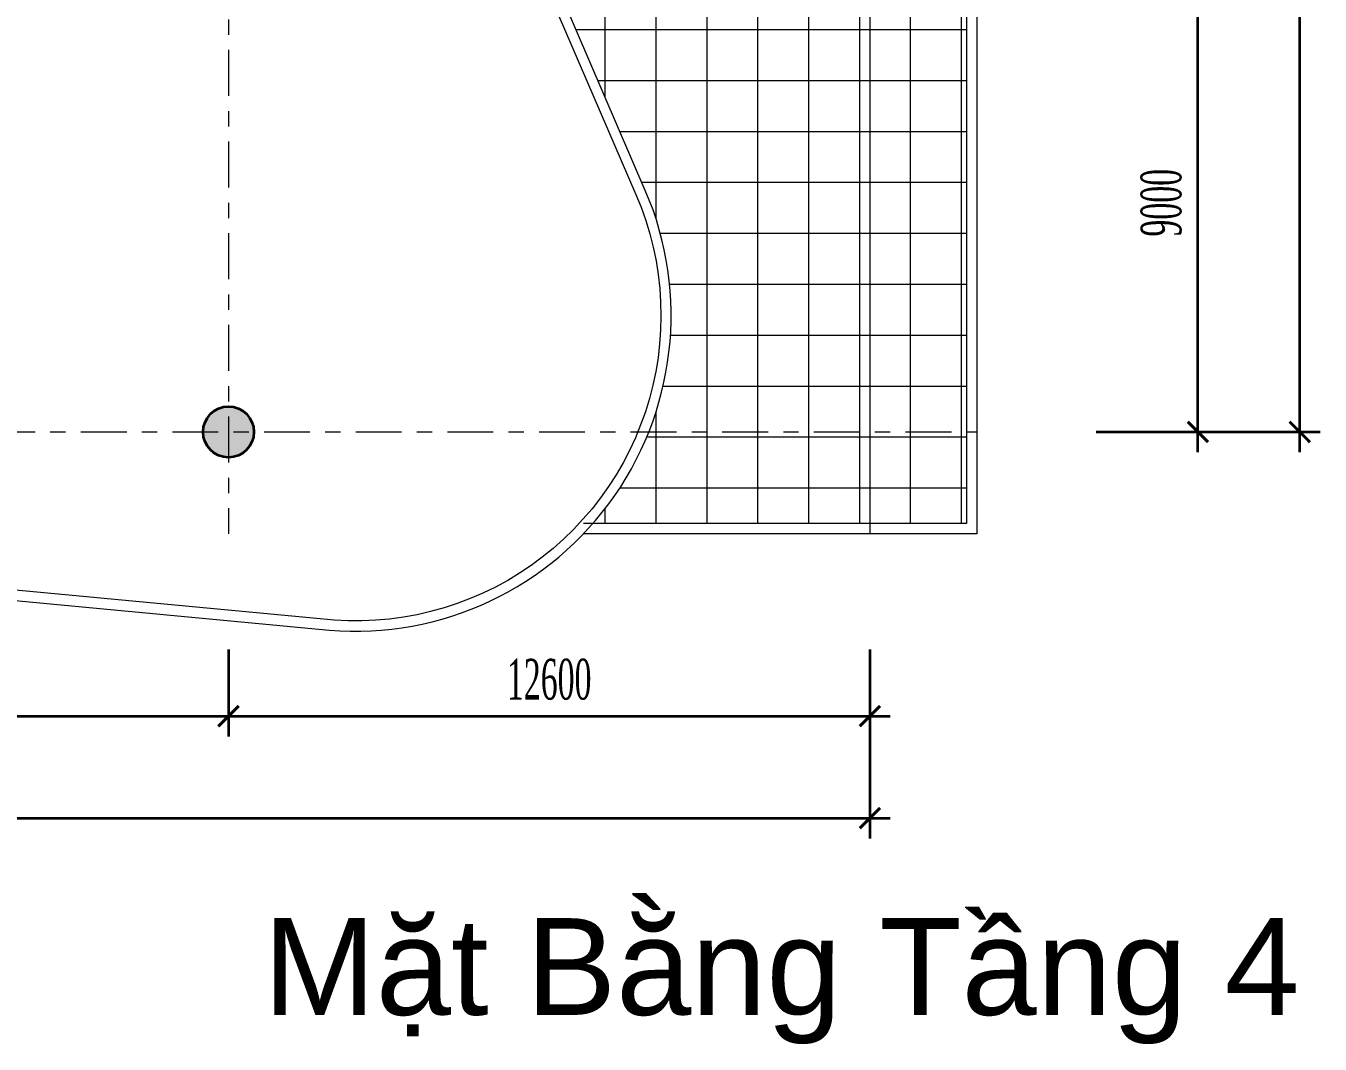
# Model space of a CAD drawing. Header units: millimetres. Extents: x 90964 to 877642, y 656808 to 1438307.
# Drawn here: x 395408 to 420832, y 969298 to 989290 of the extents above; entities that cross this region are included whole.
import ezdxf
from ezdxf.enums import TextEntityAlignment as Align

# ---------------------------------------------------------------- set-up
doc = ezdxf.new("R2010")
doc.units = ezdxf.units.MM
doc.header["$LTSCALE"] = 300
doc.linetypes.add('CENTER', pattern=[3, 1.5, -0.5, 0.5, -0.5])
doc.linetypes.add('Overhead', pattern=[3.96875, 2.38125, -1.5875])
doc.layers.get('Defpoints').update_dxf_attribs({"color": 6})
for name, color, linetype, lineweight in [('A-COT VACH', 2, 'Continuous', 35), ('A-DIM', 125, 'Continuous', 15), ('A-HATCH', 251, 'Continuous', 5), ('A-TEXT', 9, 'Continuous', 18), ('A-TRUC', 250, 'CENTER', 5), ('A-WALL', 113, 'Continuous', 9), ('S-STRS-MBND', 31, 'Overhead', 9)]:
    doc.layers.add(name, color=color, linetype=linetype, lineweight=lineweight)
doc.styles.add('A1-arial', font='arial.ttf', dxfattribs={"width": 0.8})
doc.styles.add('ROMANSssss', font='vntimeh.shx', dxfattribs={"width": 0.55})
doc.dimstyles.new('DIM_1-400 MB', dxfattribs={"dimscale": 400, "dimtxt": 2, "dimasz": 1, "dimexe": 1, "dimexo": 0, "dimgap": 0.8, "dimtad": 1, "dimdec": 0, "dimzin": 0, "dimdsep": 46, "dimtxsty": 'ROMANSssss', "dimblk": 'ARCHTICK', "dimcen": 1, "dimdle": 1, "dimclrd": 256, "dimclre": 256, "dimclrt": 7, "dimadec": 0, "dimazin": 0, "dimtfac": 1, "dimtdec": 0, "dimtix": 1, "dimtofl": 0, "dimtmove": 2, "dimatfit": 3, "dimfxl": 1, "dimtolj": 1, "dimtzin": 0, "dimarcsym": 0})

# ---------------------------------------------------------------- blocks, each defined once
blk = doc.blocks.new('_ArchTick')
at = {"color": 0, "linetype": 'ByBlock', "const_width": 0.15}
blk.add_lwpolyline([(-0.5, -0.5), (0.5, 0.5)], dxfattribs=at)
blk = doc.blocks.new('*D327')
at = {"layer": 'A-DIM', "lineweight": -2, "transparency": 16777216}
for p, q in [((335588, 1095259), (335588, 1091552)), ((411988, 1095259), (411988, 1091552)), ((335188, 1091952), (412388, 1091952))]:
    blk.add_line(p, q, dxfattribs=at)
at = {"layer": 'Defpoints', "color": 0, "transparency": 16777216}
for p in [(335588, 1095259), (411988, 1095259), (411988, 1091952)]:
    blk.add_point(p, dxfattribs=at)
at = {"layer": 'A-DIM', "lineweight": -2, "transparency": 16777216, "xscale": 400, "yscale": 400, "zscale": 400, "rotation": 180}
blk.add_blockref('_ArchTick', (335588, 1091952), dxfattribs=at)
at = {"layer": 'A-DIM', "lineweight": -2, "transparency": 16777216, "xscale": 400, "yscale": 400, "zscale": 400}
blk.add_blockref('_ArchTick', (411988, 1091952), dxfattribs=at)
at = {"layer": 'A-DIM', "color": 7, "transparency": 16777216, "insert": (373788, 1092672), "char_height": 800, "attachment_point": 5, "style": 'ROMANSssss'}
blk.add_mtext('\\A1;76400', dxfattribs=at)
blk = doc.blocks.new('*D333')
at = {"layer": 'A-DIM', "lineweight": -2, "transparency": 16777216}
for p, q in [((386788, 1095259), (386788, 1093552)), ((399388, 1095259), (399388, 1093552)), ((386388, 1093952), (399788, 1093952))]:
    blk.add_line(p, q, dxfattribs=at)
at = {"layer": 'Defpoints', "color": 0, "transparency": 16777216}
for p in [(386788, 1095259), (399388, 1095259), (399388, 1093952)]:
    blk.add_point(p, dxfattribs=at)
at = {"layer": 'A-DIM', "lineweight": -2, "transparency": 16777216, "xscale": 400, "yscale": 400, "zscale": 400, "rotation": 180}
blk.add_blockref('_ArchTick', (386788, 1093952), dxfattribs=at)
at = {"layer": 'A-DIM', "lineweight": -2, "transparency": 16777216, "xscale": 400, "yscale": 400, "zscale": 400}
blk.add_blockref('_ArchTick', (399388, 1093952), dxfattribs=at)
at = {"layer": 'A-DIM', "color": 7, "transparency": 16777216, "insert": (393088, 1094672), "char_height": 800, "attachment_point": 5, "style": 'ROMANSssss'}
blk.add_mtext('\\A1;12600', dxfattribs=at)
blk = doc.blocks.new('*D334')
at = {"layer": 'A-DIM', "lineweight": -2, "transparency": 16777216}
for p, q in [((399388, 1095259), (399388, 1093552)), ((411988, 1095259), (411988, 1093552)), ((398988, 1093952), (412388, 1093952))]:
    blk.add_line(p, q, dxfattribs=at)
at = {"layer": 'Defpoints', "color": 0, "transparency": 16777216}
for p in [(399388, 1095259), (411988, 1095259), (411988, 1093952)]:
    blk.add_point(p, dxfattribs=at)
at = {"layer": 'A-DIM', "lineweight": -2, "transparency": 16777216, "xscale": 400, "yscale": 400, "zscale": 400, "rotation": 180}
blk.add_blockref('_ArchTick', (399388, 1093952), dxfattribs=at)
at = {"layer": 'A-DIM', "lineweight": -2, "transparency": 16777216, "xscale": 400, "yscale": 400, "zscale": 400}
blk.add_blockref('_ArchTick', (411988, 1093952), dxfattribs=at)
at = {"layer": 'A-DIM', "color": 7, "transparency": 16777216, "insert": (405688, 1094672), "char_height": 800, "attachment_point": 5, "style": 'ROMANSssss'}
blk.add_mtext('\\A1;12600', dxfattribs=at)
blk = doc.blocks.new('*D335')
at = {"layer": 'A-DIM', "lineweight": -2, "transparency": 16777216}
for p, q in [((418432, 1099133), (418432, 1108933)), ((416432, 1108533), (418832, 1108533)), ((416432, 1099533), (418832, 1099533))]:
    blk.add_line(p, q, dxfattribs=at)
at = {"layer": 'Defpoints', "color": 0, "transparency": 16777216}
for p in [(416432, 1108533), (418432, 1108533), (416432, 1099533)]:
    blk.add_point(p, dxfattribs=at)
at = {"layer": 'A-DIM', "lineweight": -2, "transparency": 16777216, "xscale": 400, "yscale": 400, "zscale": 400}
for p, rotation in [((418432, 1108533), 90), ((418432, 1099533), 270)]:
    blk.add_blockref('_ArchTick', p, dxfattribs=dict(at, rotation=rotation))
at = {"layer": 'A-DIM', "color": 7, "transparency": 16777216, "insert": (417712, 1104033), "char_height": 800, "attachment_point": 5, "rotation": 90, "style": 'ROMANSssss'}
blk.add_mtext('\\A1;9000', dxfattribs=at)
blk = doc.blocks.new('*D338')
at = {"layer": 'A-DIM', "lineweight": -2, "transparency": 16777216}
for p, q in [((420432, 1099133), (420432, 1126933)), ((416432, 1126533), (420832, 1126533)), ((416432, 1099533), (420832, 1099533))]:
    blk.add_line(p, q, dxfattribs=at)
at = {"layer": 'Defpoints', "color": 0, "transparency": 16777216}
for p in [(416432, 1126533), (420432, 1126533), (416432, 1099533)]:
    blk.add_point(p, dxfattribs=at)
at = {"layer": 'A-DIM', "lineweight": -2, "transparency": 16777216, "xscale": 400, "yscale": 400, "zscale": 400}
for p, rotation in [((420432, 1126533), 90), ((420432, 1099533), 270)]:
    blk.add_blockref('_ArchTick', p, dxfattribs=dict(at, rotation=rotation))
at = {"layer": 'A-DIM', "color": 7, "transparency": 16777216, "insert": (419712, 1113033), "char_height": 800, "attachment_point": 5, "rotation": 90, "style": 'ROMANSssss'}
blk.add_mtext('\\A1;27000', dxfattribs=at)
blk = doc.blocks.new('luoicotthapdoi')
at = {"layer": 'A-HATCH'}
h = blk.add_hatch(color=256, dxfattribs=at)
h.dxf.hatch_style = 1
edge = h.paths.add_edge_path()
edge.add_arc((386788, 970252), 500, 0, 360)
edge = h.paths.add_edge_path()
edge.add_arc((393088, 977636), 500, 0, 360)
edge = h.paths.add_edge_path()
edge.add_arc((399388, 970252), 500, 0, 360)
edge = h.paths.add_edge_path()
edge.add_arc((399388, 961252), 500, 0, 360)
edge = h.paths.add_edge_path()
edge.add_arc((399388, 952252), 500, 0, 360)
edge = h.paths.add_edge_path()
edge.add_arc((386788, 952252), 500, 0, 360)
edge = h.paths.add_edge_path()
edge.add_arc((386788, 961252), 500, 0, 360)
edge = h.paths.add_edge_path()
edge.add_arc((380088, 961252), 500, 0, 360)
edge = h.paths.add_edge_path()
edge.add_arc((367488, 961252), 500, 0, 360)
edge = h.paths.add_edge_path()
edge.add_arc((360788, 961252), 500, 0, 360)
edge = h.paths.add_edge_path()
edge.add_arc((360788, 952252), 500, 0, 360)
edge = h.paths.add_edge_path()
edge.add_arc((348188, 952252), 500, 0, 360)
edge = h.paths.add_edge_path()
edge.add_arc((348188, 961252), 500, 0, 360)
edge = h.paths.add_edge_path()
edge.add_arc((348188, 970252), 500, 0, 360)
edge = h.paths.add_edge_path()
edge.add_arc((354488, 977636), 500, 0, 360)
edge = h.paths.add_edge_path()
edge.add_arc((360788, 970252), 500, 0, 360)
at = {"layer": 'A-COT VACH'}
blk.add_circle((399388, 952252), 500, dxfattribs=at)
at = {"layer": 'A-TRUC', "ltscale": 2}
for p, q in [((399388, 981352), (399388, 950252)), ((411988, 981352), (411988, 950252)), ((411988, 979252), (411988, 950252)), ((333488, 952252), (414088, 952252))]:
    blk.add_line(p, q, dxfattribs=at)
blk = doc.blocks.new('DIM TC')
at = {"layer": 'A-DIM'}
for base, p2, picture, middle in [((420431.9, 1126533.3), (416431.9, 1126533.3), '*D338', (419711.9, 1113033.3)), ((418431.9, 1108533.3), (416431.9, 1108533.3), '*D335', (417711.9, 1104033.3))]:
    dim = blk.add_linear_dim(base=base, p1=(416431.9, 1099533.3), p2=p2, angle=90, dimstyle='DIM_1-400 MB', dxfattribs=at)
    dim.commit()
    dim.dimension.update_dxf_attribs({"geometry": picture, "text_midpoint": middle})
for base, p1, p2, picture, middle in [((411987.6, 1091952.2), (335587.6, 1095259.5), (411987.6, 1095259.5), '*D327', (373787.6, 1092672.2)), ((399387.6, 1093952.2), (386787.5, 1095259.5), (399387.6, 1095259.5), '*D333', (393087.6, 1094672.2)), ((411987.6, 1093952.2), (399387.6, 1095259.5), (411987.6, 1095259.5), '*D334', (405687.6, 1094672.2))]:
    dim = blk.add_linear_dim(base=base, p1=p1, p2=p2, dimstyle='DIM_1-400 MB', dxfattribs=at)
    dim.commit()
    dim.dimension.update_dxf_attribs({"geometry": picture, "text_midpoint": middle})

msp = doc.modelspace()

# ---------------------------------------------------------------- hatches: boundary and pattern name
at = {"layer": 'S-STRS-MBND', "linetype": 'Continuous'}
h = msp.add_hatch(dxfattribs=at)
h.set_pattern_fill('_USER', color=250, scale=1000, double=1, pattern_type=0)
h.set_pattern_definition([(0, (373787.6, 1010218.3), (0, 1000), []), (90, (373787.6, 1010218.3), (-1000, 6e-14), [])])
h.paths.add_polyline_path([(389089.9, 1006193.3, -0.5773503), (399412, 1004987.1), (407576.1, 986061.6, -0.2894772), (406545.1, 979518.3), (413887.6, 979518.3), (413887.6, 1010218.3), (333687.6, 1010218.3), (333687.6, 979518.3), (341030.1, 979518.3, -0.2894772), (339999.1, 986061.6), (348163.3, 1004987.1, -0.5773503), (358485.3, 1006193.3), (367868, 991527.3), (379707.2, 991527.3)])

# ---------------------------------------------------------------- linework, layer by layer
at = {"layer": 'A-WALL', "lineweight": 18}
for p, q in [((399261.3, 1004828.9), (407392.5, 985982.3)), ((407576.1, 986061.6), (399412, 1004987.1)), ((383971, 979068.3), (401163.6, 977447.6)), ((401191.1, 977645.8), (383982.7, 979268.3))]:
    msp.add_line(p, q, dxfattribs=at)
at = {"layer": 'A-WALL', "lineweight": 18, "flags": 128}
msp.add_lwpolyline([(407392.5, 985982.3), (407494.9, 985729.2), (407585.7, 985471.7), (407664.7, 985210.3), (407731.7, 984945.6), (407786.7, 984678.1), (407829.3, 984408.4), (407859.7, 984137), (407877.7, 983864.5), (407883.2, 983591.5), (407876.4, 983318.5), (407857.1, 983046.2), (407825.5, 982774.9), (407781.5, 982505.4), (407725.3, 982238.2), (407657.1, 981973.8), (407576.8, 981712.8), (407484.8, 981455.7), (407381.2, 981203.1), (407266.2, 980955.4), (407140, 980713.2), (407003, 980477), (406855.3, 980247.3), (406697.3, 980024.6), (406529.4, 979809.3), (406351.9, 979601.8), (406165.1, 979402.6), (405969.4, 979212.2), (405765.3, 979030.8), (405553.1, 978858.9), (405333.3, 978696.8), (405106.4, 978544.9), (404872.8, 978403.5), (404633, 978272.9), (404387.5, 978153.3), (404136.8, 978045), (403881.5, 977948.2), (403622, 977863.2), (403358.9, 977790), (403092.8, 977728.9), (402824.1, 977680), (402553.6, 977643.3), (402281.6, 977619), (402008.8, 977607), (401735.7, 977607.5), (401462.9, 977620.5), (401191.1, 977645.8)], dxfattribs=at)
at = {"layer": 'A-WALL', "lineweight": 18}
msp.add_arc((401883.3, 983605.7), 6200, 263.33463, 23.33463, dxfattribs=at)
at = {"layer": 'S-STRS-MBND', "linetype": 'Continuous'}
msp.add_lwpolyline([(341213.3, 979318.3), (333487.6, 979318.3), (333487.6, 1010418.3), (414087.6, 1010418.3), (414087.6, 979318.3), (406361.9, 979318.3)], dxfattribs=at)
at = {"layer": 'S-STRS-MBND', "color": 250, "linetype": 'Continuous'}
msp.add_lwpolyline([(341213.3, 979518.3), (333687.6, 979518.3), (333687.6, 1010218.3), (413887.6, 1010218.3), (413887.6, 979518.3), (406361.9, 979518.3)], dxfattribs=at)

# ---------------------------------------------------------------- block references
at = {"layer": 'A-COT VACH'}
for name, p in [('luoicotthapdoi', (0, 29066)), ('DIM TC', (0, -118215))]:
    msp.add_blockref(name, p, dxfattribs=at)

# ---------------------------------------------------------------- texts
at = {"layer": 'A-TEXT', "style": 'A1-arial'}
msp.add_text('Mặt Bằng Tầng 4', height=1900, dxfattribs=at).set_placement((420431.9, 969871.1), align=Align.RIGHT)

doc.saveas('drawing.dxf')
